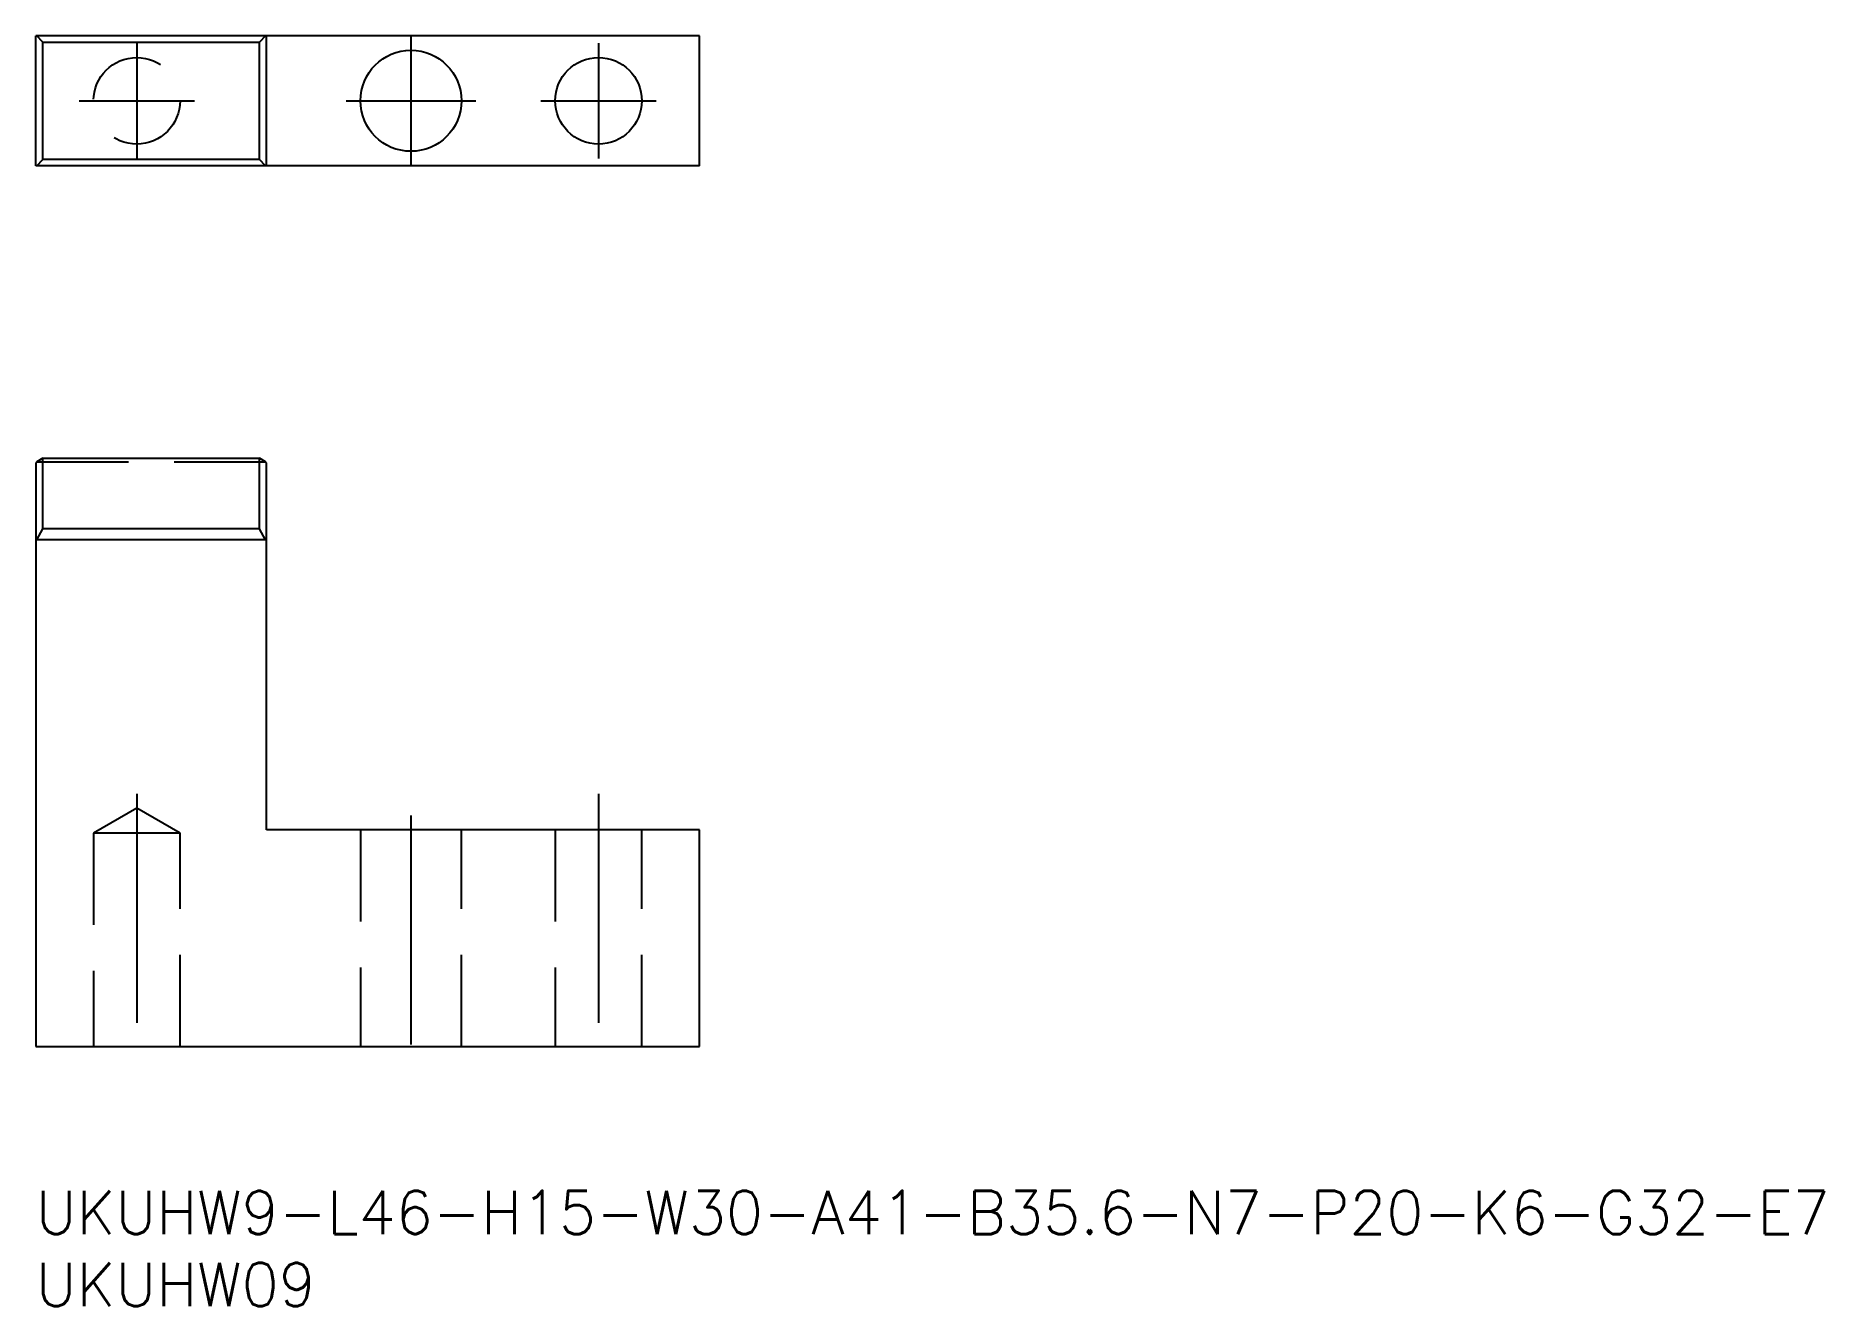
# Model space of a CAD drawing. Extents: x 0 to 124, y -8 to 80.
import ezdxf

# ---------------------------------------------------------------- set-up
doc = ezdxf.new("R2010")
doc.units = 0
doc.header["$LTSCALE"] = 0.5
doc.linetypes.add('CENTER', pattern=[50.8, 31.75, -6.35, 6.35, -6.35])
doc.linetypes.add('DASHED', pattern=[19.05, 12.7, -6.35])
for name, color, linetype in [('MSM_CENTER', 1, 'CENTER'), ('MSM_CONTINUOUS', 7, 'CONTINUOUS'), ('MSM_DASHED', 4, 'DASHED'), ('MSM_PART_NUMBER', 7, 'CONTINUOUS')]:
    doc.layers.add(name, color=color, linetype=linetype)
doc.styles.get("Standard").update_dxf_attribs({"font": 'txt.shx', "height": 1, "bigfont": 'bigfont.shx'})

# ---------------------------------------------------------------- blocks, each defined once
blk = doc.blocks.new('*U21')
at = {"layer": 'MSM_PART_NUMBER'}
blk.add_text('UKUHW9-L46-H15-W30-A41-B35.6-N7-P20-K6-G32-E7', height=3, dxfattribs=at).set_placement((0, -3))
blk = doc.blocks.new('*U22')
at = {"layer": 'MSM_PART_NUMBER'}
blk.add_text('UKUHW09', height=3, dxfattribs=at).set_placement((0, -8))

msp = doc.modelspace()

# ---------------------------------------------------------------- linework, layer by layer
at = {"layer": 'MSM_CENTER'}
for p, q in [((7, 79.51), (7, 71.51)), ((26, 80.01), (26, 71.01)), ((39, 79.51), (39, 71.51)), ((3, 75.51), (11, 75.51)), ((21.5, 75.51), (30.5, 75.51)), ((35, 75.51), (43, 75.51)), ((7, 27.5), (7, 9)), ((39, 27.5), (39, 9)), ((26, 26), (26, 9))]:
    msp.add_line(p, q, dxfattribs=at)
at = {"layer": 'MSM_CONTINUOUS'}
for p, q in [((46, 80.01), (0, 80.01)), ((0, 71.01), (0, 80.01)), ((0.5, 79.58), (0.07, 80.01)), ((0.5, 79.58), (15.5, 79.58)), ((0.5, 71.44), (0.5, 79.58)), ((15.93, 80.01), (15.5, 79.58)), ((15.5, 71.44), (15.5, 79.58)), ((16, 71.01), (16, 80.01)), ((46, 71.01), (46, 80.01)), ((46, 71.01), (0, 71.01)), ((0.07, 71.01), (0.5, 71.44)), ((15.5, 71.44), (0.5, 71.44)), ((15.93, 71.01), (15.5, 71.44)), ((0.07, 50.5), (0, 50.42)), ((0, 50.42), (0, 10)), ((0.5, 50.74), (0.07, 50.5)), ((0.5, 50.74), (15.5, 50.74)), ((0.5, 45.86), (0.5, 50.74)), ((15.93, 50.5), (15.5, 50.74)), ((15.5, 45.86), (15.5, 50.74)), ((16, 50.42), (15.93, 50.5)), ((16, 25), (16, 50.42)), ((0.07, 45.1), (0, 45.02)), ((0.07, 45.1), (0.5, 45.86)), ((15.93, 45.1), (0.07, 45.1)), ((15.5, 45.86), (0.5, 45.86)), ((15.93, 45.1), (15.5, 45.86)), ((16, 45.02), (15.93, 45.1)), ((46, 25), (16, 25)), ((46, 10), (46, 25)), ((0, 10), (46, 10))]:
    msp.add_line(p, q, dxfattribs=at)
for centre, radius in [((26, 75.51), 3.5), ((39, 75.51), 3)]:
    msp.add_circle(centre, radius, dxfattribs=at)
at = {"layer": 'MSM_DASHED'}
for p, q in [((0.07, 50.5), (15.93, 50.5)), ((7, 26.5), (4, 24.77)), ((10, 24.77), (7, 26.5)), ((22.5, 25), (22.5, 10)), ((29.5, 10), (29.5, 25)), ((36, 25), (36, 10)), ((42, 10), (42, 25)), ((10, 24.77), (4, 24.77)), ((4, 24.77), (4, 10)), ((10, 10), (10, 24.77))]:
    msp.add_line(p, q, dxfattribs=at)
msp.add_circle((7, 75.51), 3, dxfattribs=at)

# ---------------------------------------------------------------- block references
at = {"layer": 'MSM_CONTINUOUS'}
for name in ['*U21', '*U22']:
    msp.add_blockref(name, (0, 0), dxfattribs=at)

doc.saveas('drawing.dxf')
